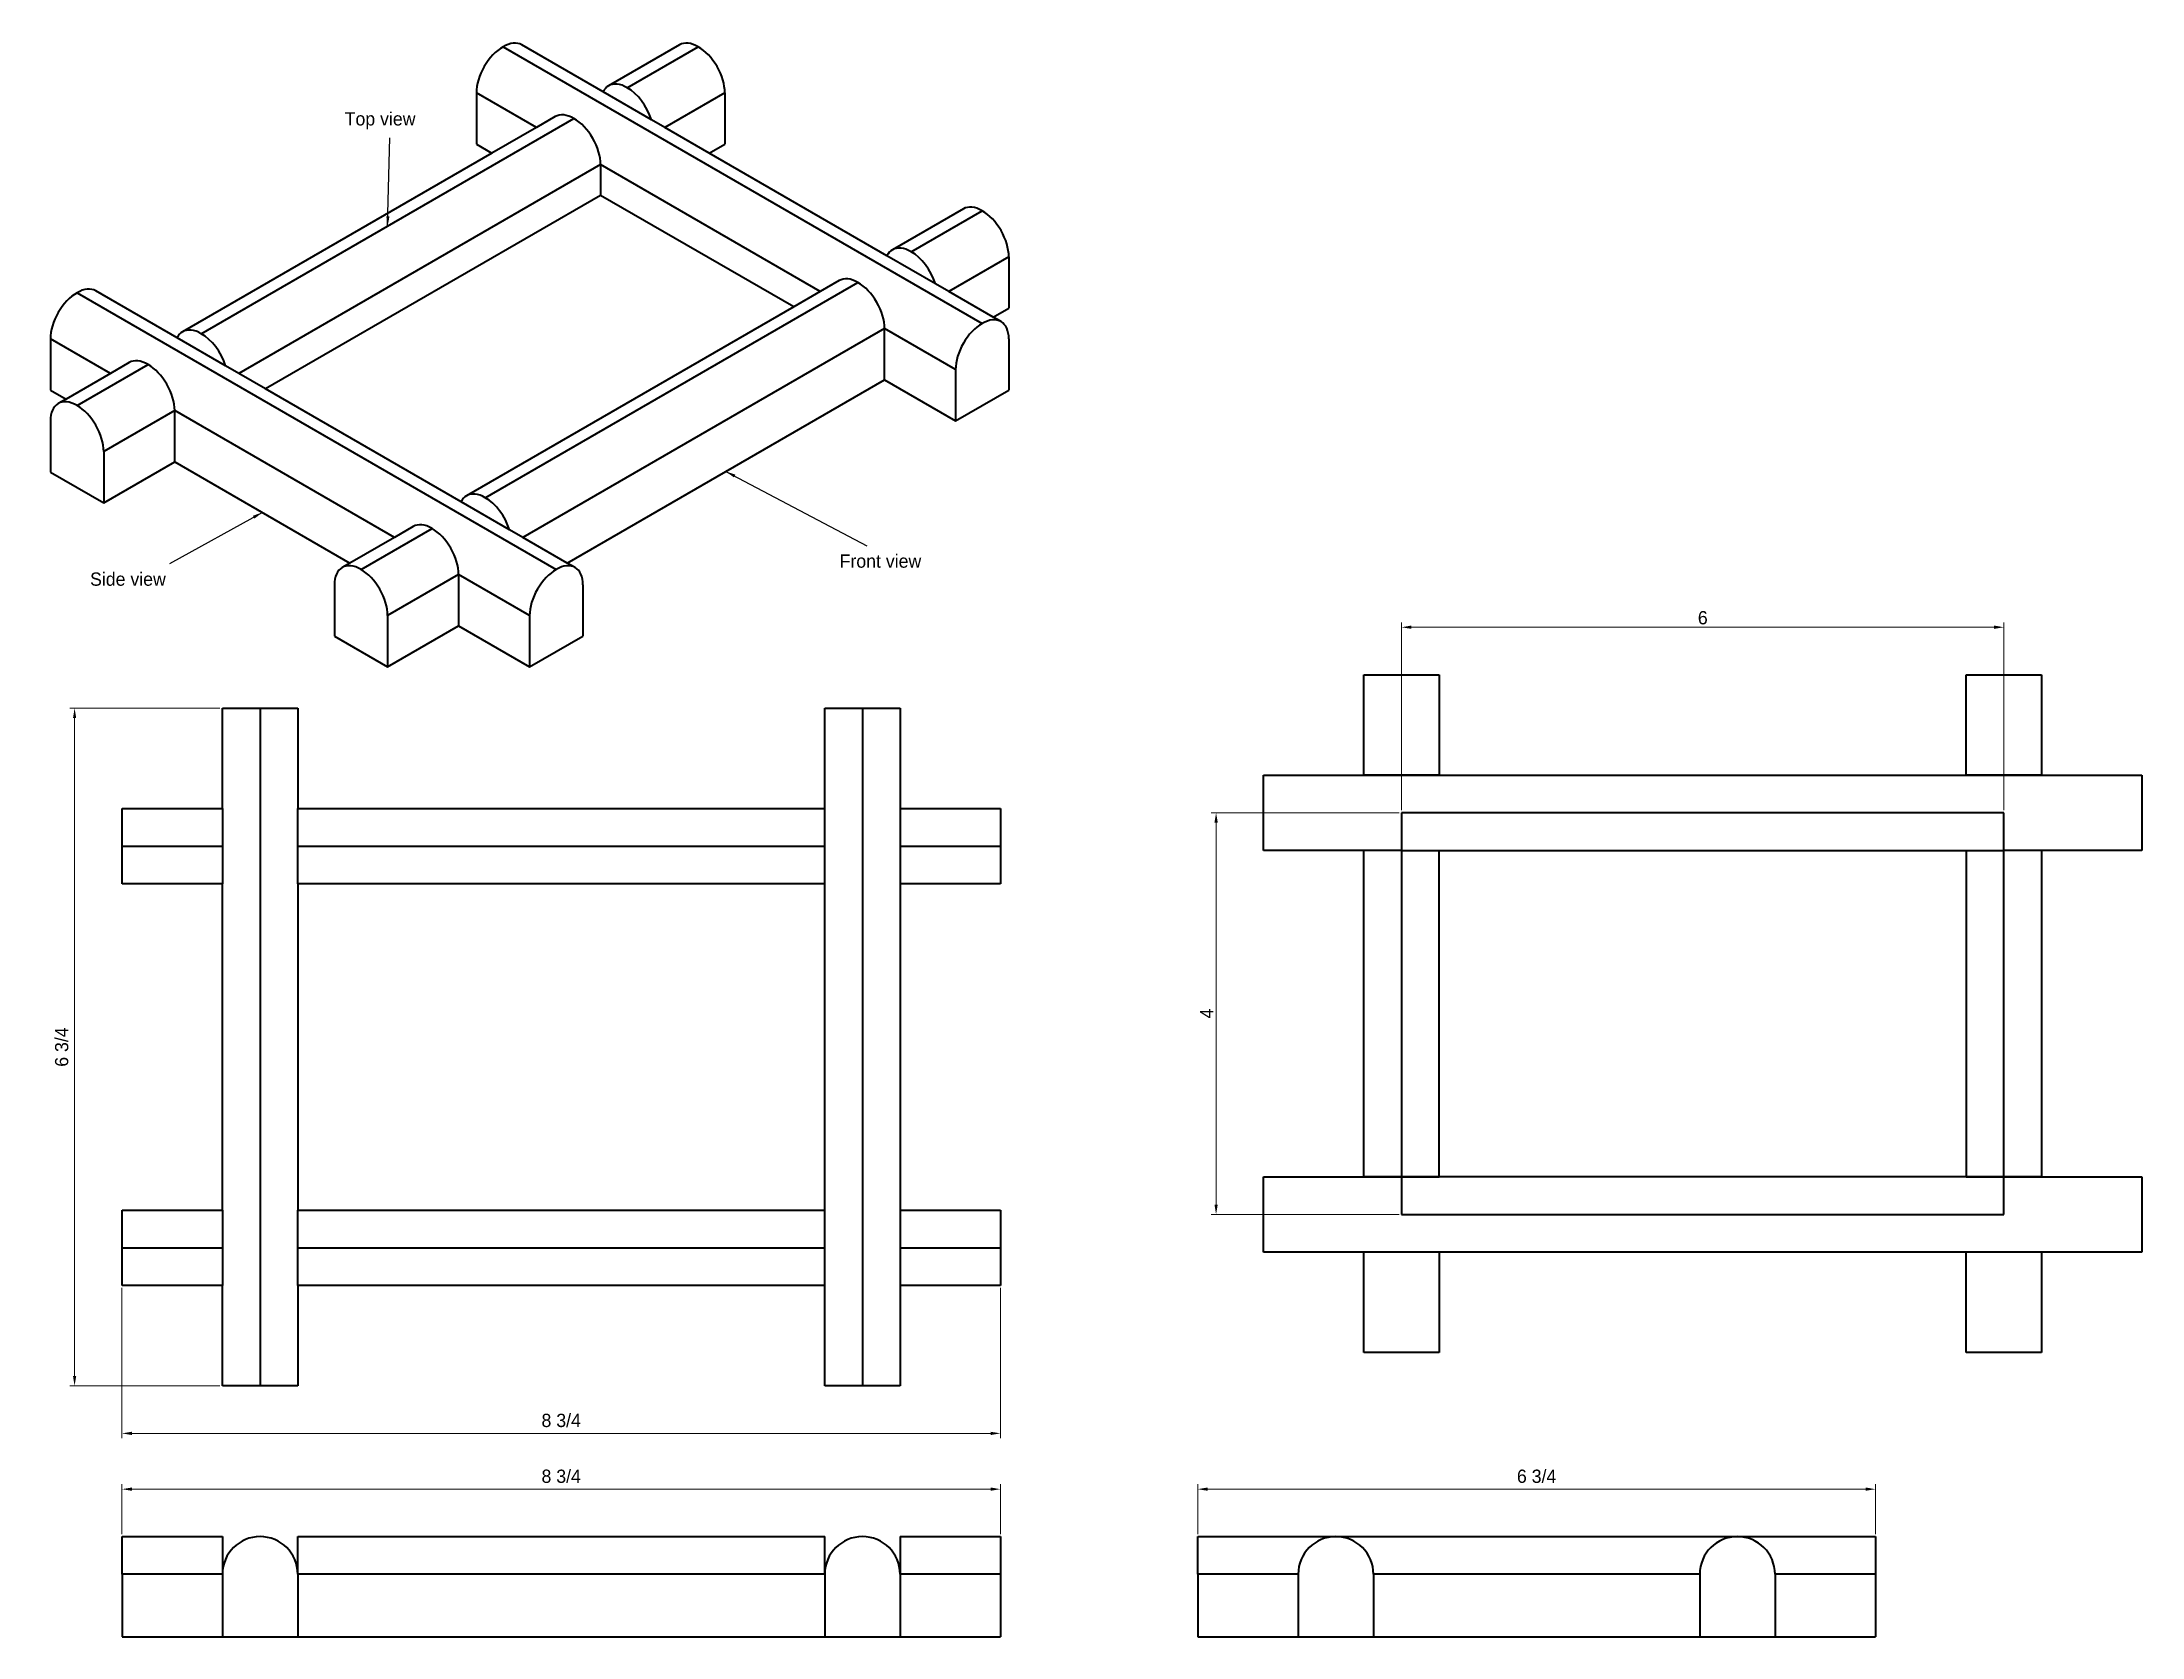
# Model space of a CAD drawing. Header units: inches. Extents: x 1.2 to 22.2, y 0.3 to 16.2.
import ezdxf

# ---------------------------------------------------------------- set-up
doc = ezdxf.new("R2010")
doc.units = ezdxf.units.IN
doc.header["$LTSCALE"] = 0.03937
doc.header["$MEASUREMENT"] = 0
doc.layers.add('Annotations', color=7, linetype='Continuous')
doc.layers.add('Geometries', color=7, linetype='Continuous')
doc.styles.add('Shapr18', font='txt', dxfattribs={"height": 0.13187})
doc.styles.add('Shapr19', font='txt', dxfattribs={"height": 0.13187})
doc.styles.add('Shapr20', font='txt', dxfattribs={"height": 0.13187})
doc.styles.add('Shapr33', font='txt', dxfattribs={"height": 0.13187})
doc.dimstyles.new('ISO-25', dxfattribs={"dimtxt": 0.098425, "dimasz": 0.098425, "dimexe": 0.049213, "dimexo": 0.024606, "dimgap": 0.024606, "dimtad": 1, "dimtxsty": 'Standard', "dimcen": 0.098425, "dimadec": 0, "dimazin": 0, "dimtfac": 1, "dimtmove": 0, "dimatfit": 3, "dimfxl": 0.03937, "dimarcsym": 0})

# ---------------------------------------------------------------- blocks, each defined once
blk = doc.blocks.new('*D2')
at = {"layer": 'Annotations', "color": 0, "linetype": 'Continuous', "lineweight": 15}
for p, q in [((14.777, 8.563), (14.777, 10.435)), ((20.678, 10.386), (14.875, 10.386)), ((20.777, 8.563), (20.777, 10.435))]:
    blk.add_line(p, q, dxfattribs=at)
at = {"layer": 'Annotations', "color": 0}
for points in [[(14.875, 10.403), (14.875, 10.37), (14.777, 10.386)], [(20.678, 10.37), (20.678, 10.403), (20.777, 10.386)]]:
    blk.add_solid(points, dxfattribs=at)
at = {"layer": 'Defpoints', "color": 0}
for p in [(14.777, 10.386), (14.777, 8.539), (20.777, 8.539)]:
    blk.add_point(p, dxfattribs=at)
at = {"layer": 'Annotations', "color": 0, "lineweight": 15, "insert": (17.777, 10.48), "char_height": 0.1319, "attachment_point": 5, "style": 'Shapr33'}
blk.add_mtext('\\A1;6', dxfattribs=at)
blk = doc.blocks.new('*D3')
at = {"layer": 'Annotations', "color": 0, "linetype": 'Continuous', "lineweight": 15}
for p, q in [((14.752, 8.539), (12.88, 8.539)), ((12.929, 8.44), (12.929, 4.637)), ((14.752, 4.539), (12.88, 4.539))]:
    blk.add_line(p, q, dxfattribs=at)
at = {"layer": 'Annotations', "color": 0}
for points in [[(12.946, 8.44), (12.913, 8.44), (12.929, 8.539)], [(12.913, 4.637), (12.946, 4.637), (12.929, 4.539)]]:
    blk.add_solid(points, dxfattribs=at)
at = {"layer": 'Defpoints', "color": 0}
for p in [(14.777, 8.539), (12.929, 4.539), (14.777, 4.539)]:
    blk.add_point(p, dxfattribs=at)
at = {"layer": 'Annotations', "color": 0, "lineweight": 15, "insert": (12.836, 6.539), "char_height": 0.1319, "attachment_point": 5, "rotation": 90, "style": 'Shapr33'}
blk.add_mtext('\\A1;4', dxfattribs=at)
blk = doc.blocks.new('*D4')
at = {"layer": 'Annotations', "color": 0, "linetype": 'Continuous', "lineweight": 15}
for p, q in [((12.747, 1.355), (12.747, 1.852)), ((12.845, 1.802), (19.398, 1.802)), ((19.497, 1.355), (19.497, 1.852))]:
    blk.add_line(p, q, dxfattribs=at)
at = {"layer": 'Annotations', "color": 0}
for points in [[(12.845, 1.819), (12.845, 1.786), (12.747, 1.802)], [(19.398, 1.786), (19.398, 1.819), (19.497, 1.802)]]:
    blk.add_solid(points, dxfattribs=at)
at = {"layer": 'Defpoints', "color": 0}
for p in [(19.497, 1.802), (12.747, 1.33), (19.497, 1.33)]:
    blk.add_point(p, dxfattribs=at)
at = {"layer": 'Annotations', "color": 0, "lineweight": 15, "insert": (16.122, 1.93), "char_height": 0.1319, "attachment_point": 5, "style": 'Shapr20'}
blk.add_mtext('\\A1;6 3/4', dxfattribs=at)
blk = doc.blocks.new('*D5')
at = {"layer": 'Annotations', "color": 0, "linetype": 'Continuous', "lineweight": 15}
for p, q in [((2.031, 1.355), (2.031, 1.852)), ((2.13, 1.802), (10.683, 1.802)), ((10.781, 1.355), (10.781, 1.852))]:
    blk.add_line(p, q, dxfattribs=at)
at = {"layer": 'Annotations', "color": 0}
for points in [[(2.13, 1.819), (2.13, 1.786), (2.031, 1.802)], [(10.683, 1.786), (10.683, 1.819), (10.781, 1.802)]]:
    blk.add_solid(points, dxfattribs=at)
at = {"layer": 'Defpoints', "color": 0}
for p in [(10.781, 1.802), (2.031, 1.33), (10.781, 1.33)]:
    blk.add_point(p, dxfattribs=at)
at = {"layer": 'Annotations', "color": 0, "lineweight": 15, "insert": (6.406, 1.93), "char_height": 0.1319, "attachment_point": 5, "style": 'Shapr18'}
blk.add_mtext('\\A1;8 3/4', dxfattribs=at)
blk = doc.blocks.new('*D6')
at = {"layer": 'Annotations', "color": 0, "linetype": 'Continuous', "lineweight": 15}
for p, q in [((2.031, 3.806), (2.031, 2.309)), ((10.781, 3.806), (10.781, 2.309)), ((2.13, 2.358), (10.683, 2.358))]:
    blk.add_line(p, q, dxfattribs=at)
at = {"layer": 'Annotations', "color": 0}
for points in [[(2.13, 2.374), (2.13, 2.341), (2.031, 2.358)], [(10.683, 2.341), (10.683, 2.374), (10.781, 2.358)]]:
    blk.add_solid(points, dxfattribs=at)
at = {"layer": 'Defpoints', "color": 0}
for p in [(2.031, 3.83), (10.781, 3.83), (10.781, 2.358)]:
    blk.add_point(p, dxfattribs=at)
at = {"layer": 'Annotations', "color": 0, "lineweight": 15, "insert": (6.406, 2.486), "char_height": 0.1319, "attachment_point": 5, "style": 'Shapr19'}
blk.add_mtext('\\A1;8 3/4', dxfattribs=at)
blk = doc.blocks.new('*D7')
at = {"layer": 'Annotations', "color": 0, "linetype": 'Continuous', "lineweight": 15}
for p, q in [((3.007, 9.58), (1.51, 9.58)), ((1.559, 2.929), (1.559, 9.482)), ((3.007, 2.83), (1.51, 2.83))]:
    blk.add_line(p, q, dxfattribs=at)
at = {"layer": 'Annotations', "color": 0}
for points in [[(1.575, 9.482), (1.543, 9.482), (1.559, 9.58)], [(1.543, 2.929), (1.575, 2.929), (1.559, 2.83)]]:
    blk.add_solid(points, dxfattribs=at)
at = {"layer": 'Defpoints', "color": 0}
for p in [(1.559, 9.58), (3.031, 9.58), (3.031, 2.83)]:
    blk.add_point(p, dxfattribs=at)
at = {"layer": 'Annotations', "color": 0, "lineweight": 15, "insert": (1.431, 6.205), "char_height": 0.1319, "attachment_point": 5, "rotation": 90, "style": 'Shapr19'}
blk.add_mtext('\\A1;6 3/4', dxfattribs=at)

msp = doc.modelspace()

# ---------------------------------------------------------------- linework, layer by layer
at = {"layer": 'Geometries', "linetype": 'Continuous', "lineweight": 40}
for p, q in [((5.8263036, 16.1673128), (10.5992744, 13.4116369)), ((6.8223927, 15.719047), (6.0138036, 16.1858861)), ((7.5833473, 16.1858861), (6.8762405, 15.7776378)), ((7.0637405, 15.7590645), (7.7708473, 16.1673128)), ((6.1584104, 15.3631984), (5.5611386, 15.7080335)), ((5.5611386, 15.7080335), (5.5611386, 15.1977231)), ((7.3050884, 15.4403625), (6.8223927, 15.719047)), ((8.0360123, 15.7080335), (7.4387405, 15.3631984)), ((8.0360123, 15.7080335), (8.0360123, 15.1977231)), ((2.8210998, 13.3095748), (6.5334104, 15.4528783)), ((6.1584104, 15.3631984), (5.7164687, 15.1080433)), ((6.3459104, 15.4714516), (6.1584104, 15.3631984)), ((7.4387405, 15.3631984), (7.3050884, 15.4403625)), ((7.8806823, 15.1080433), (7.4387405, 15.3631984)), ((5.7164687, 15.1080433), (2.6335998, 13.3281481)), ((5.5611386, 15.1977231), (5.7164687, 15.1080433)), ((7.8806823, 15.1080433), (8.0360123, 15.1977231)), ((9.6508198, 14.0860539), (7.8806823, 15.1080433)), ((6.7985755, 14.993599), (3.1960998, 12.9137087)), ((8.9868376, 13.7302053), (6.7985755, 14.993599)), ((6.7985755, 14.993599), (6.7985755, 14.8915369)), ((6.7985755, 14.8915369), (6.7985755, 14.6874128)), ((6.7985755, 14.6874128), (3.4612649, 12.7606156)), ((8.7216725, 13.5771122), (6.7985755, 14.6874128)), ((10.4117744, 14.552893), (9.7046676, 14.1446447)), ((9.8921676, 14.1260714), (10.5992744, 14.5343197)), ((10.1335155, 13.8073694), (9.6508198, 14.0860539)), ((10.8644395, 14.0750403), (10.2671676, 13.7302053)), ((10.8644395, 14.0750403), (10.8644395, 13.56473)), ((5.649527, 11.6765816), (9.3618376, 13.8198851)), ((9.1743376, 13.8384585), (8.9868376, 13.7302053)), ((10.2671676, 13.7302053), (10.1335155, 13.8073694)), ((1.583663, 13.7178231), (6.3566337, 10.9621471)), ((2.579752, 13.2695573), (1.771163, 13.7363964)), ((8.9868376, 13.7302053), (8.7216725, 13.5771122)), ((10.7091094, 13.4750501), (10.2671676, 13.7302053)), ((8.7216725, 13.5771122), (5.462027, 11.6951549)), ((10.7091094, 13.4750501), (10.8644395, 13.56473)), ((10.7867744, 13.4302102), (10.7091094, 13.4750501)), ((1.9157697, 12.9137087), (1.3184979, 13.2585437)), ((1.3184979, 13.2585437), (1.3184979, 12.7482334)), ((3.0624477, 12.9908728), (2.579752, 13.2695573)), ((9.6270026, 13.3606058), (6.024527, 11.2807155)), ((10.3341094, 12.9523575), (9.6270026, 13.3606058)), ((9.6270026, 13.2585437), (9.6270026, 13.3606058)), ((9.6270026, 12.8502955), (9.6270026, 13.2585437)), ((10.8644395, 13.2585437), (10.8644395, 12.7482334)), ((1.583663, 12.5951403), (2.2907697, 13.0033886)), ((2.1032697, 13.0219619), (1.9157697, 12.9137087)), ((3.1960998, 12.9137087), (3.0624477, 12.9908728)), ((1.9157697, 12.9137087), (1.473828, 12.6585535)), ((3.4612649, 12.7606156), (3.1960998, 12.9137087)), ((5.4081791, 11.6365641), (3.4612649, 12.7606156)), ((6.4664687, 11.0255604), (9.6270026, 12.8502955)), ((9.6270026, 12.8502955), (10.3341094, 12.4420472)), ((10.3341094, 12.9523575), (10.3341094, 12.4420472)), ((1.3184979, 12.7482334), (1.473828, 12.6585535)), ((1.473828, 12.6585535), (1.396163, 12.6137136)), ((10.3341094, 12.4420472), (10.8644395, 12.7482334)), ((1.3184979, 12.4420472), (1.3184979, 11.9317368)), ((2.5559348, 12.5441092), (1.848828, 12.1358609)), ((2.5559348, 12.4420472), (2.5559348, 12.5441092)), ((4.7441969, 11.2807155), (2.5559348, 12.5441092)), ((2.5559348, 12.0337989), (2.5559348, 12.4420472)), ((1.848828, 12.1358609), (1.848828, 11.6255506)), ((1.3184979, 11.9317368), (1.848828, 11.6255506)), ((1.848828, 11.6255506), (2.5559348, 12.0337989)), ((2.5559348, 12.0337989), (4.3022551, 11.0255604)), ((5.8908748, 11.3578796), (5.4081791, 11.6365641)), ((4.4120901, 10.9621471), (5.1191969, 11.3703954)), ((4.9316969, 11.3889687), (4.7441969, 11.2807155)), ((6.024527, 11.2807155), (5.8908748, 11.3578796)), ((4.7441969, 11.2807155), (4.3022551, 11.0255604)), ((6.4664687, 11.0255604), (6.024527, 11.2807155)), ((4.3022551, 11.0255604), (4.2245901, 10.9807204)), ((5.3843619, 10.9111161), (4.6772551, 10.5028678)), ((6.0914687, 10.5028678), (5.3843619, 10.9111161)), ((5.3843619, 10.9111161), (5.3843619, 10.809054)), ((6.5441337, 10.9807204), (6.4664687, 11.0255604)), ((4.146925, 10.809054), (4.146925, 10.2987436)), ((5.3843619, 10.809054), (5.3843619, 10.4008057)), ((6.6217988, 10.809054), (6.6217988, 10.2987436)), ((4.6772551, 10.5028678), (4.6772551, 9.9925574)), ((6.0914687, 10.5028678), (6.0914687, 9.9925574)), ((4.146925, 10.2987436), (4.6772551, 9.9925574)), ((4.6772551, 9.9925574), (5.3843619, 10.4008057)), ((5.3843619, 10.4008057), (6.0914687, 9.9925574)), ((6.0914687, 9.9925574), (6.6217988, 10.2987436)), ((14.4019129, 8.9137343), (14.4019129, 9.9137343)), ((14.4019129, 9.9137343), (15.1519129, 9.9137343)), ((15.1519129, 9.9137343), (15.1519129, 8.9137343)), ((20.4019129, 8.9137343), (20.4019129, 9.9137343)), ((20.4019129, 9.9137343), (21.1519129, 9.9137343)), ((21.1519129, 9.9137343), (21.1519129, 8.9137343)), ((3.0314728, 8.5801965), (3.0314728, 9.5801965)), ((3.0314728, 9.5801965), (3.4064728, 9.5801965)), ((3.4064728, 9.5801965), (3.4064728, 2.8301965)), ((3.4064728, 9.5801965), (3.7814728, 9.5801965)), ((3.7814728, 9.5801965), (3.7814728, 8.5801965)), ((9.0314728, 8.5801965), (9.0314728, 9.5801965)), ((9.0314728, 9.5801965), (9.4064728, 9.5801965)), ((9.4064728, 9.5801965), (9.4064728, 2.8301965)), ((9.4064728, 9.5801965), (9.7814728, 9.5801965)), ((9.7814728, 9.5801965), (9.7814728, 8.5801965)), ((13.4019129, 8.1637343), (13.4019129, 8.9137343)), ((13.4019129, 8.9137343), (14.4019129, 8.9137343)), ((14.4019129, 8.9137343), (15.1519129, 8.9137343)), ((15.1519129, 8.9137343), (14.4019129, 8.9137343)), ((15.1519129, 8.9137343), (20.4019129, 8.9137343)), ((21.1519129, 8.9137343), (20.4019129, 8.9137343)), ((20.4019129, 8.9137343), (21.1519129, 8.9137343)), ((21.1519129, 8.9137343), (22.1519129, 8.9137343)), ((22.1519129, 8.9137343), (22.1519129, 8.1637343)), ((2.0314728, 8.2051965), (2.0314728, 8.5801965)), ((2.0314728, 8.5801965), (3.0314728, 8.5801965)), ((3.0314728, 8.5801965), (3.0314728, 8.2051965)), ((3.7814728, 8.2051965), (3.7814728, 8.5801965)), ((3.7814728, 8.5801965), (9.0314728, 8.5801965)), ((9.0314728, 8.2051965), (9.0314728, 8.5801965)), ((9.7814728, 8.5801965), (9.7814728, 8.2051965)), ((9.7814728, 8.5801965), (10.7814728, 8.5801965)), ((10.7814728, 8.5801965), (10.7814728, 8.2051965)), ((14.7769129, 8.5387343), (14.7769129, 8.1637343)), ((20.7769129, 8.5387343), (14.7769129, 8.5387343)), ((20.7769129, 8.1637343), (20.7769129, 8.5387343)), ((2.0314728, 8.2051965), (3.0314728, 8.2051965)), ((2.0314728, 7.8301965), (2.0314728, 8.2051965)), ((3.0314728, 8.2051965), (3.0314728, 7.8301965)), ((3.7814728, 8.2051965), (9.0314728, 8.2051965)), ((3.7814728, 7.8301965), (3.7814728, 8.2051965)), ((9.0314728, 7.8301965), (9.0314728, 8.2051965)), ((9.7814728, 8.2051965), (10.7814728, 8.2051965)), ((9.7814728, 8.2051965), (9.7814728, 7.8301965)), ((10.7814728, 8.2051965), (10.7814728, 7.8301965)), ((14.4019129, 8.1637343), (13.4019129, 8.1637343)), ((14.7769129, 8.1637343), (14.4019129, 8.1637343)), ((14.4019129, 4.9137343), (14.4019129, 8.1637343)), ((14.7769129, 8.1637343), (14.4019129, 8.1637343)), ((14.7769129, 8.1637343), (15.1519129, 8.1637343)), ((14.7769129, 8.1637343), (15.1519129, 8.1637343)), ((14.7769129, 8.1637343), (14.7769129, 4.9137343)), ((15.1519129, 8.1637343), (20.4019129, 8.1637343)), ((15.1519129, 4.9137343), (15.1519129, 8.1637343)), ((20.4019129, 8.1637343), (20.4019129, 4.9137343)), ((20.4019129, 8.1637343), (20.7769129, 8.1637343)), ((20.4019129, 8.1637343), (20.7769129, 8.1637343)), ((20.7769129, 4.9137343), (20.7769129, 8.1637343)), ((21.1519129, 8.1637343), (20.7769129, 8.1637343)), ((21.1519129, 8.1637343), (20.7769129, 8.1637343)), ((21.1519129, 8.1637343), (21.1519129, 4.9137343)), ((22.1519129, 8.1637343), (21.1519129, 8.1637343)), ((3.0314728, 7.8301965), (2.0314728, 7.8301965)), ((3.0314728, 4.5801965), (3.0314728, 7.8301965)), ((3.7814728, 7.8301965), (3.7814728, 4.5801965)), ((9.0314728, 7.8301965), (3.7814728, 7.8301965)), ((9.0314728, 4.5801965), (9.0314728, 7.8301965)), ((9.7814728, 7.8301965), (9.7814728, 4.5801965)), ((10.7814728, 7.8301965), (9.7814728, 7.8301965)), ((13.4019129, 4.9137343), (14.4019129, 4.9137343)), ((13.4019129, 4.1637343), (13.4019129, 4.9137343)), ((14.7769129, 4.9137343), (14.4019129, 4.9137343)), ((14.4019129, 4.9137343), (14.7769129, 4.9137343)), ((15.1519129, 4.9137343), (14.7769129, 4.9137343)), ((14.7769129, 4.9137343), (15.1519129, 4.9137343)), ((14.7769129, 4.9137343), (14.7769129, 4.5387343)), ((20.4019129, 4.9137343), (15.1519129, 4.9137343)), ((20.4019129, 4.9137343), (20.7769129, 4.9137343)), ((20.7769129, 4.9137343), (20.4019129, 4.9137343)), ((20.7769129, 4.9137343), (21.1519129, 4.9137343)), ((20.7769129, 4.5387343), (20.7769129, 4.9137343)), ((21.1519129, 4.9137343), (20.7769129, 4.9137343)), ((21.1519129, 4.9137343), (22.1519129, 4.9137343)), ((22.1519129, 4.9137343), (22.1519129, 4.1637343)), ((2.0314728, 4.5801965), (3.0314728, 4.5801965)), ((2.0314728, 4.2051965), (2.0314728, 4.5801965)), ((3.0314728, 4.5801965), (3.0314728, 4.2051965)), ((3.7814728, 4.5801965), (9.0314728, 4.5801965)), ((3.7814728, 4.2051965), (3.7814728, 4.5801965)), ((9.0314728, 4.2051965), (9.0314728, 4.5801965)), ((9.7814728, 4.5801965), (10.7814728, 4.5801965)), ((9.7814728, 4.5801965), (9.7814728, 4.2051965)), ((10.7814728, 4.5801965), (10.7814728, 4.2051965)), ((14.7769129, 4.5387343), (20.7769129, 4.5387343)), ((2.0314728, 3.8301965), (2.0314728, 4.2051965)), ((2.0314728, 4.2051965), (3.0314728, 4.2051965)), ((3.0314728, 4.2051965), (3.0314728, 3.8301965)), ((3.7814728, 4.2051965), (9.0314728, 4.2051965)), ((3.7814728, 3.8301965), (3.7814728, 4.2051965)), ((9.0314728, 3.8301965), (9.0314728, 4.2051965)), ((9.7814728, 4.2051965), (10.7814728, 4.2051965)), ((9.7814728, 4.2051965), (9.7814728, 3.8301965)), ((10.7814728, 4.2051965), (10.7814728, 3.8301965)), ((14.4019129, 4.1637343), (13.4019129, 4.1637343)), ((15.1519129, 4.1637343), (14.4019129, 4.1637343)), ((14.4019129, 3.1637343), (14.4019129, 4.1637343)), ((15.1519129, 4.1637343), (14.4019129, 4.1637343)), ((15.1519129, 4.1637343), (15.1519129, 3.1637343)), ((20.4019129, 4.1637343), (15.1519129, 4.1637343)), ((20.4019129, 3.1637343), (20.4019129, 4.1637343)), ((21.1519129, 4.1637343), (20.4019129, 4.1637343)), ((21.1519129, 4.1637343), (20.4019129, 4.1637343)), ((22.1519129, 4.1637343), (21.1519129, 4.1637343)), ((21.1519129, 4.1637343), (21.1519129, 3.1637343)), ((3.0314728, 3.8301965), (2.0314728, 3.8301965)), ((3.0314728, 2.8301965), (3.0314728, 3.8301965)), ((3.7814728, 3.8301965), (3.7814728, 2.8301965)), ((9.0314728, 3.8301965), (3.7814728, 3.8301965)), ((9.0314728, 2.8301965), (9.0314728, 3.8301965)), ((10.7814728, 3.8301965), (9.7814728, 3.8301965)), ((9.7814728, 3.8301965), (9.7814728, 2.8301965)), ((15.1519129, 3.1637343), (14.4019129, 3.1637343)), ((21.1519129, 3.1637343), (20.4019129, 3.1637343)), ((3.4064728, 2.8301965), (3.0314728, 2.8301965)), ((3.7814728, 2.8301965), (3.4064728, 2.8301965)), ((9.4064728, 2.8301965), (9.0314728, 2.8301965)), ((9.7814728, 2.8301965), (9.4064728, 2.8301965)), ((2.0314728, 1.3299485), (3.0314728, 1.3299485)), ((2.0314728, 0.9549485), (2.0314728, 1.3299485)), ((3.0314728, 1.3299485), (3.0314728, 0.9549485)), ((3.7814728, 0.9549485), (3.7814728, 1.3299485)), ((3.7814728, 1.3299485), (9.0314728, 1.3299485)), ((9.0314728, 0.9549485), (9.0314728, 1.3299485)), ((9.7814728, 1.3299485), (10.7814728, 1.3299485)), ((9.7814728, 1.3299485), (9.7814728, 0.9549485)), ((10.7814728, 1.3299485), (10.7814728, 0.9549485)), ((12.7465468, 1.3299485), (19.4965468, 1.3299485)), ((12.7465468, 0.9549485), (12.7465468, 1.3299485)), ((19.4965468, 1.3299485), (19.4965468, 0.9549485)), ((3.0314728, 0.9549485), (2.0314728, 0.9549485)), ((2.0314728, 0.9549485), (2.0314728, 0.3299485)), ((3.0314728, 0.9549485), (3.0314728, 0.3299485)), ((9.0314728, 0.9549485), (3.7814728, 0.9549485)), ((3.7814728, 0.9549485), (3.7814728, 0.3299485)), ((9.0314728, 0.9549485), (9.0314728, 0.3299485)), ((10.7814728, 0.9549485), (9.7814728, 0.9549485)), ((9.7814728, 0.9549485), (9.7814728, 0.3299485)), ((10.7814728, 0.9549485), (10.7814728, 0.3299485)), ((12.7465468, 0.9549485), (12.7465468, 0.3299485)), ((13.7465468, 0.9549485), (12.7465468, 0.9549485)), ((13.7465468, 0.9549485), (13.7465468, 0.3299485)), ((17.7465468, 0.9549485), (14.4965468, 0.9549485)), ((14.4965468, 0.9549485), (14.4965468, 0.3299485)), ((17.7465468, 0.9549485), (17.7465468, 0.3299485)), ((19.4965468, 0.9549485), (18.4965468, 0.9549485)), ((18.4965468, 0.9549485), (18.4965468, 0.3299485)), ((19.4965468, 0.9549485), (19.4965468, 0.3299485)), ((2.0314728, 0.3299485), (3.0314728, 0.3299485)), ((3.0314728, 0.3299485), (3.7814728, 0.3299485)), ((3.7814728, 0.3299485), (9.0314728, 0.3299485)), ((9.0314728, 0.3299485), (9.7814728, 0.3299485)), ((9.7814728, 0.3299485), (10.7814728, 0.3299485)), ((12.7465468, 0.3299485), (13.7465468, 0.3299485)), ((13.7465468, 0.3299485), (14.4965468, 0.3299485)), ((14.4965468, 0.3299485), (17.7465468, 0.3299485)), ((17.7465468, 0.3299485), (18.4965468, 0.3299485)), ((18.4965468, 0.3299485), (19.4965468, 0.3299485))]:
    msp.add_line(p, q, dxfattribs=at)
for centre, start, end in [((3.4064728, 0.9549485), 90, 180), ((3.4064728, 0.9549485), 0, 90), ((9.4064728, 0.9549485), 90, 180), ((9.4064728, 0.9549485), 0, 90), ((14.1215468, 0.9549485), 90, 180), ((14.1215468, 0.9549485), 0, 90), ((18.1215468, 0.9549485), 90, 180), ((18.1215468, 0.9549485), 0, 90)]:
    msp.add_arc(centre, 0.375, start, end, dxfattribs=at)
for centre, major_axis, start_param, end_param in [((5.8263036, 15.8611266), (-0.1875, -0.3247595), 3.926990817, 5.4977871438), ((5.8263036, 15.8611266), (-0.1875, -0.3247595), 3.1415926536, 3.926990817), ((7.7708473, 15.8611266), (-0.1875, 0.3247595), 5.4977871438, 6.2831853072), ((7.7708473, 15.8611266), (-0.1875, 0.3247595), 3.926990817, 5.4977871438), ((7.0637405, 15.4528783), (-0.1875, 0.3247595), 6.2831853072, 6.6415048842), ((7.0637405, 15.4528783), (-0.1875, 0.3247595), 5.4977871438, 6.2831853072), ((7.0637405, 15.4528783), (-0.1875, 0.3247595), 4.3540694033, 5.4977871438), ((6.5334104, 15.1466921), (0.1875, -0.3247595), 2.3561944902, 3.1415926536), ((6.5334104, 15.1466921), (0.1875, -0.3247595), 0.7853981634, 2.3561944902), ((10.5992744, 14.2281334), (-0.1875, 0.3247595), 5.4977871438, 6.2831853072), ((10.5992744, 14.2281334), (-0.1875, 0.3247595), 3.926990817, 5.4977871438), ((9.8921676, 13.8198851), (-0.1875, 0.3247595), 6.2831853072, 6.6415048842), ((9.8921676, 13.8198851), (-0.1875, 0.3247595), 5.4977871438, 6.2831853072), ((9.8921676, 13.8198851), (-0.1875, 0.3247595), 4.3540694033, 5.4977871438), ((9.3618376, 13.5136989), (0.1875, -0.3247595), 2.3561944902, 3.1415926536), ((9.3618376, 13.5136989), (0.1875, -0.3247595), 0.7853981634, 2.3561944902), ((1.583663, 13.4116369), (-0.1875, -0.3247595), 3.926990817, 5.4977871438), ((1.583663, 13.4116369), (-0.1875, -0.3247595), 3.1415926536, 3.926990817), ((10.5992744, 13.1054506), (0.1875, 0.3247595), 0.7853981634, 2.3561944902), ((10.5992744, 13.1054506), (0.1875, 0.3247595), 0, 0.7853981634), ((10.5992744, 13.1054506), (0.1875, 0.3247595), 5.4977871438, 6.2831853072), ((2.8210998, 13.0033886), (0.1875, -0.3247595), 3.1415926536, 3.4999122307), ((2.8210998, 13.0033886), (0.1875, -0.3247595), 2.3561944902, 3.1415926536), ((2.8210998, 13.0033886), (0.1875, -0.3247595), 1.2124767497, 2.3561944902), ((2.2907697, 12.6972023), (-0.1875, 0.3247595), 5.4977871438, 6.2831853072), ((2.2907697, 12.6972023), (-0.1875, 0.3247595), 3.926990817, 5.4977871438), ((1.583663, 12.2889541), (0.1875, -0.3247595), 3.1415926536, 3.926990817), ((1.583663, 12.2889541), (0.1875, -0.3247595), 2.3561944902, 3.1415926536), ((1.583663, 12.2889541), (0.1875, -0.3247595), 0.7853981634, 2.3561944902), ((5.649527, 11.3703954), (0.1875, -0.3247595), 2.3561944902, 3.1415926536), ((5.649527, 11.3703954), (0.1875, -0.3247595), 3.1415926536, 3.4999122307), ((5.649527, 11.3703954), (0.1875, -0.3247595), 1.2124767497, 2.3561944902), ((5.1191969, 11.0642092), (-0.1875, 0.3247595), 5.4977871438, 6.2831853072), ((5.1191969, 11.0642092), (-0.1875, 0.3247595), 3.926990817, 5.4977871438), ((4.4120901, 10.6559609), (0.1875, -0.3247595), 3.1415926536, 3.926990817), ((4.4120901, 10.6559609), (0.1875, -0.3247595), 2.3561944902, 3.1415926536), ((4.4120901, 10.6559609), (0.1875, -0.3247595), 0.7853981634, 2.3561944902), ((6.3566337, 10.6559609), (0.1875, 0.3247595), 0.7853981634, 2.3561944902), ((6.3566337, 10.6559609), (0.1875, 0.3247595), 6.2831853072, 7.0685834706), ((6.3566337, 10.6559609), (0.1875, 0.3247595), 5.4977871438, 6.2831853072)]:
    msp.add_ellipse(centre, major_axis=major_axis, ratio=0.5773502692, start_param=start_param, end_param=end_param, dxfattribs=at)

# ---------------------------------------------------------------- texts
at = {"layer": 'Annotations', "linetype": 'Continuous', "lineweight": 15, "char_height": 0.098902559, "width": 3.333335433, "attachment_point": 4}
for s, insert in [('{\\fSF-Mono-Regular-Extended.ttf|b0|i0|c0|p0;\\H1.333333x;Top view}', (4.2491287, 15.4295029)), ('{\\fSF-Mono-Regular-Extended.ttf|b0|i0|c0|p0;\\H1.333333x;Front view}', (9.1792275, 11.0441095)), ('{\\fSF-Mono-Regular-Extended.ttf|b0|i0|c0|p0;\\H1.333333x;Side view}', (1.7131165, 10.8643716))]:
    msp.add_mtext(s, dxfattribs=dict(at, insert=insert))

# ---------------------------------------------------------------- dimensions: what is measured, and where the dimension line sits
at = {"layer": 'Annotations', "linetype": 'Continuous', "lineweight": 15}
for base, p1, p2, override, picture, middle in [((14.7769129, 10.3861752), (20.7769129, 8.5387343), (14.7769129, 8.5387343), {"dimscale": 1, "dimgap": 0.027559, "dimdec": 6, "dimlfac": 1, "dimzin": 4, "dimdsep": 44, "dimlunit": 5, "dimtxsty": 'Shapr33', "dimse1": 0, "dimse2": 0, "dimadec": 2, "dimtol": 0, "dimlim": 0, "dimtp": 0, "dimtm": 0, "dimtfac": 0.6, "dimtdec": 8, "dimfrac": 2, "dimtolj": 1, "dimlwd": 15, "dimlwe": 15}, '*D2', (17.7769129, 10.3861752)), ((10.7814728, 2.3577555), (2.0314728, 3.8301965), (10.7814728, 3.8301965), {"dimscale": 1, "dimgap": 0.027559, "dimdec": 6, "dimlfac": 1, "dimzin": 4, "dimdsep": 44, "dimlunit": 5, "dimtxsty": 'Shapr19', "dimse1": 0, "dimse2": 0, "dimadec": 2, "dimtol": 0, "dimlim": 0, "dimtp": 0, "dimtm": 0, "dimtfac": 0.6, "dimtdec": 8, "dimfrac": 2, "dimtolj": 1, "dimlwd": 15, "dimlwe": 15}, '*D6', (6.4064728, 2.3577555)), ((10.7814728, 1.8023894), (2.0314728, 1.3299485), (10.7814728, 1.3299485), {"dimscale": 1, "dimgap": 0.027559, "dimdec": 6, "dimlfac": 1, "dimzin": 4, "dimdsep": 44, "dimlunit": 5, "dimtxsty": 'Shapr18', "dimse1": 0, "dimse2": 0, "dimadec": 2, "dimtol": 0, "dimlim": 0, "dimtp": 0, "dimtm": 0, "dimtfac": 0.6, "dimtdec": 8, "dimfrac": 2, "dimtolj": 1, "dimlwd": 15, "dimlwe": 15}, '*D5', (6.4064728, 1.8023894)), ((19.4965468, 1.8023894), (12.7465468, 1.3299485), (19.4965468, 1.3299485), {"dimscale": 1, "dimgap": 0.027559, "dimdec": 6, "dimlfac": 1, "dimzin": 4, "dimdsep": 44, "dimlunit": 5, "dimtxsty": 'Shapr20', "dimse1": 0, "dimse2": 0, "dimadec": 2, "dimtol": 0, "dimlim": 0, "dimtp": 0, "dimtm": 0, "dimtfac": 0.6, "dimtdec": 8, "dimfrac": 2, "dimtolj": 1, "dimlwd": 15, "dimlwe": 15}, '*D4', (16.1215468, 1.8023894))]:
    dim = msp.add_linear_dim(base=base, p1=p1, p2=p2, dimstyle='ISO-25', override=override, dxfattribs=at)
    dim.commit()
    dim.dimension.update_dxf_attribs({"geometry": picture, "text_midpoint": middle, "dimtype": 160})
for base, p1, p2, override, picture, middle in [((1.5590319, 9.5801965), (3.0314728, 2.8301965), (3.0314728, 9.5801965), {"dimscale": 1, "dimgap": 0.027559, "dimdec": 6, "dimlfac": 1, "dimzin": 4, "dimdsep": 44, "dimlunit": 5, "dimtxsty": 'Shapr19', "dimse1": 0, "dimse2": 0, "dimadec": 2, "dimtol": 0, "dimlim": 0, "dimtp": 0, "dimtm": 0, "dimtfac": 0.6, "dimtdec": 8, "dimfrac": 2, "dimtolj": 1, "dimlwd": 15, "dimlwe": 15}, '*D7', (1.5590319, 6.2051965)), ((12.929472, 4.5387343), (14.7769129, 8.5387343), (14.7769129, 4.5387343), {"dimscale": 1, "dimgap": 0.027559, "dimdec": 6, "dimlfac": 1, "dimzin": 4, "dimdsep": 44, "dimlunit": 5, "dimtxsty": 'Shapr33', "dimse1": 0, "dimse2": 0, "dimadec": 2, "dimtol": 0, "dimlim": 0, "dimtp": 0, "dimtm": 0, "dimtfac": 0.6, "dimtdec": 8, "dimfrac": 2, "dimtolj": 1, "dimlwd": 15, "dimlwe": 15}, '*D3', (12.929472, 6.5387343))]:
    dim = msp.add_linear_dim(base=base, p1=p1, p2=p2, angle=90, dimstyle='ISO-25', override=override, dxfattribs=at)
    dim.commit()
    dim.dimension.update_dxf_attribs({"geometry": picture, "text_midpoint": middle, "dimtype": 160})

# ---------------------------------------------------------------- leaders
for points in [[(4.6772551, 14.3812265), (4.7000063, 15.259576)], [(8.0467356, 11.9379279), (9.4508961, 11.1982307)], [(3.429095, 11.5296796), (2.5046191, 11.0189604)]]:
    msp.add_leader(points, dimstyle='ISO-25', dxfattribs=at)

doc.saveas('drawing.dxf')
